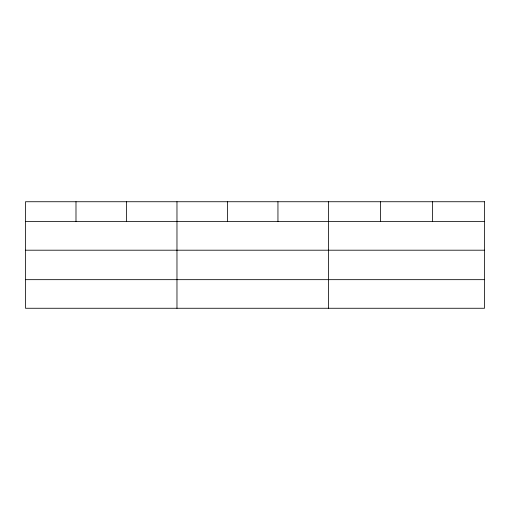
<?xml version="1.0" encoding="UTF-8"?>
<svg xmlns="http://www.w3.org/2000/svg" width="510" height="510" viewBox="0 0 510 510"><rect width="100%" height="100%" fill="white"/><g stroke="black" fill="none" stroke-linecap="round" stroke-linejoin="round"><path stroke-width="0.76" d="M25.5 221.601L484.5 221.601M25.5 250.2L484.5 250.2M25.5 279.665L484.5 279.665M432.48 201.737L432.48 221.601M380.46 201.737L380.46 221.601M328.44 201.737L328.44 308.263M277.95 201.737L277.95 221.601M227.46 201.737L227.46 221.601M176.97 201.737L176.97 308.263M126.48 201.737L126.48 221.601M75.99 201.737L75.99 221.601M484.5 201.737L25.5 201.737L25.5 308.263L484.5 308.263L484.5 201.737"/></g></svg>
